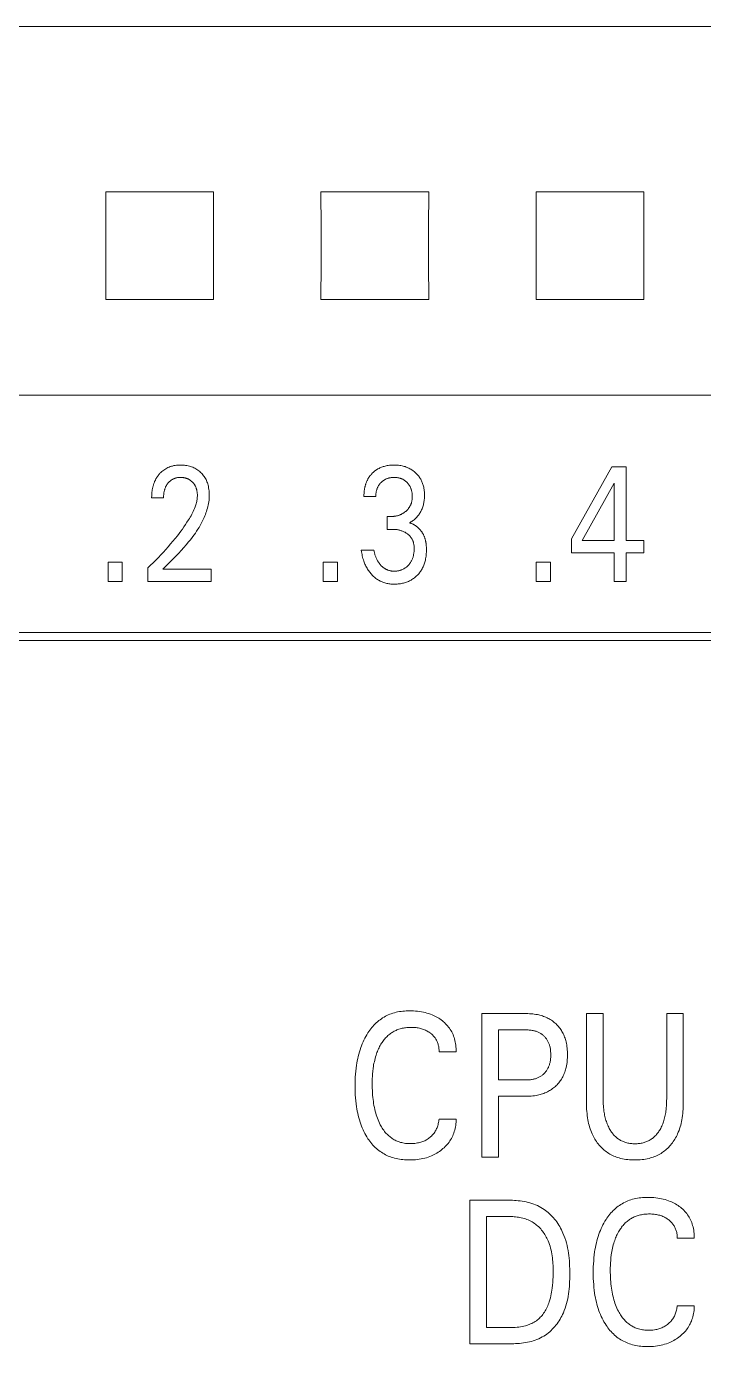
# Model space of a CAD drawing. Header units: millimetres. Extents: x 0 to 420, y 0 to 297.
# Drawn here: x 152.07 to 161.51, y 168.38 to 186.77 of the extents above; entities that cross this region are included whole.
import ezdxf

# ---------------------------------------------------------------- set-up
doc = ezdxf.new("R2010")
doc.units = ezdxf.units.MM
doc.layers.add('eProC - L2', color=41, linetype='Continuous', lineweight=20)

msp = doc.modelspace()

# ---------------------------------------------------------------- linework, layer by layer
at = {"layer": 'eProC - L2', "linetype": 'Continuous'}
for p, q in [((173.537, 186.772), (141.024, 186.771)), ((154.676, 184.467), (153.172, 184.467)), ((157.676, 184.467), (156.172, 184.467)), ((160.676, 184.467), (159.172, 184.467)), ((154.676, 182.964), (153.172, 182.964)), ((157.676, 182.964), (156.172, 182.964)), ((160.676, 182.964), (159.172, 182.964)), ((173.524, 181.632), (141.024, 181.632)), ((159.664, 179.629), (160.228, 180.635)), ((160.228, 180.635), (160.43, 180.635)), ((160.43, 180.635), (160.43, 179.61)), ((160.259, 180.408), (159.813, 179.61)), ((160.259, 179.61), (160.259, 180.408)), ((153.978, 180.203), (153.812, 180.203)), ((156.937, 180.219), (156.771, 180.219)), ((157.098, 179.763), (157.098, 179.943)), ((157.098, 179.943), (157.155, 179.943)), ((157.168, 179.763), (157.098, 179.763)), ((159.664, 179.436), (159.664, 179.629)), ((159.813, 179.61), (160.259, 179.61)), ((160.43, 179.61), (160.672, 179.61)), ((160.672, 179.61), (160.672, 179.436)), ((156.735, 179.472), (156.91, 179.472)), ((160.259, 179.436), (159.664, 179.436)), ((160.259, 179.035), (160.259, 179.436)), ((160.43, 179.436), (160.43, 179.035)), ((160.672, 179.436), (160.43, 179.436)), ((153.205, 179.035), (153.205, 179.305)), ((153.205, 179.305), (153.403, 179.305)), ((153.403, 179.305), (153.403, 179.035)), ((153.76, 179.035), (153.76, 179.227)), ((153.968, 179.21), (154.642, 179.21)), ((154.642, 179.21), (154.642, 179.035)), ((156.205, 179.035), (156.205, 179.305)), ((156.205, 179.305), (156.402, 179.305)), ((156.402, 179.305), (156.402, 179.035)), ((159.175, 179.035), (159.175, 179.305)), ((159.175, 179.305), (159.373, 179.305)), ((159.373, 179.305), (159.373, 179.035)), ((153.403, 179.035), (153.205, 179.035)), ((154.642, 179.035), (153.76, 179.035)), ((156.402, 179.035), (156.205, 179.035)), ((159.373, 179.035), (159.175, 179.035)), ((160.43, 179.035), (160.259, 179.035)), ((170.314, 178.325), (146.584, 178.325)), ((146.474, 178.215), (170.424, 178.215)), ((158.417, 171.015), (158.417, 173.015)), ((158.417, 173.015), (159.035, 173.015)), ((159.874, 171.77), (159.874, 173.015)), ((159.874, 173.015), (160.107, 173.015)), ((160.107, 173.015), (160.107, 171.829)), ((160.993, 171.829), (160.993, 173.015)), ((160.993, 173.015), (161.224, 173.015)), ((161.224, 173.015), (161.224, 171.77)), ((158.649, 172.789), (158.649, 172.091)), ((159.035, 172.789), (158.649, 172.789)), ((158.058, 172.485), (157.819, 172.485)), ((158.649, 172.091), (159.035, 172.091)), ((158.649, 171.865), (158.649, 171.015)), ((159.035, 171.865), (158.649, 171.865)), ((157.819, 171.546), (158.058, 171.546)), ((158.649, 171.015), (158.417, 171.015)), ((158.248, 168.415), (158.248, 170.415)), ((158.248, 170.415), (158.787, 170.415)), ((158.481, 170.189), (158.481, 168.642)), ((158.787, 170.189), (158.481, 170.189)), ((161.378, 169.885), (161.14, 169.885)), ((161.14, 168.946), (161.378, 168.946)), ((158.481, 168.642), (158.834, 168.642)), ((158.832, 168.415), (158.248, 168.415))]:
    msp.add_line(p, q, dxfattribs=at)
for points in [[(153.172, 182.964), (153.174, 183.463), (153.174, 183.969), (153.172, 184.467)], [(154.676, 182.964), (154.674, 183.463), (154.674, 183.969), (154.676, 184.467)], [(156.172, 182.964), (156.174, 183.463), (156.174, 183.969), (156.172, 184.467)], [(157.676, 182.964), (157.674, 183.463), (157.674, 183.969), (157.676, 184.467)], [(159.172, 182.964), (159.174, 183.463), (159.174, 183.969), (159.172, 184.467)], [(160.676, 182.964), (160.674, 183.463), (160.674, 183.969), (160.676, 184.467)], [(153.968, 179.21), (154.005, 179.247), (154.042, 179.284), (154.08, 179.32), (154.116, 179.357), (154.153, 179.395), (154.189, 179.432), (154.225, 179.47), (154.26, 179.509), (154.295, 179.548), (154.328, 179.588), (154.348, 179.612), (154.367, 179.637), (154.386, 179.662), (154.404, 179.687), (154.422, 179.712), (154.439, 179.738), (154.456, 179.764), (154.473, 179.791), (154.488, 179.818), (154.503, 179.845), (154.518, 179.873), (154.531, 179.901), (154.544, 179.93), (154.553, 179.951), (154.561, 179.972), (154.569, 179.993), (154.577, 180.014), (154.583, 180.036), (154.59, 180.058), (154.595, 180.08), (154.6, 180.102), (154.605, 180.124), (154.609, 180.146), (154.612, 180.168), (154.614, 180.19), (154.615, 180.213), (154.616, 180.235), (154.616, 180.257), (154.615, 180.278), (154.613, 180.3), (154.611, 180.321), (154.607, 180.343), (154.603, 180.364), (154.599, 180.38), (154.594, 180.396), (154.589, 180.411), (154.583, 180.427), (154.577, 180.442), (154.57, 180.457), (154.562, 180.471), (154.554, 180.485), (154.545, 180.498), (154.536, 180.51), (154.527, 180.523), (154.516, 180.535), (154.506, 180.546), (154.494, 180.557), (154.482, 180.568), (154.47, 180.579), (154.457, 180.588), (154.443, 180.597), (154.43, 180.606), (154.415, 180.614), (154.4, 180.621), (154.385, 180.628), (154.37, 180.634), (154.354, 180.639), (154.338, 180.644), (154.322, 180.648), (154.304, 180.652), (154.286, 180.654), (154.268, 180.657), (154.25, 180.658), (154.232, 180.659), (154.214, 180.659), (154.196, 180.659), (154.177, 180.658), (154.159, 180.656), (154.14, 180.654), (154.122, 180.651), (154.104, 180.646), (154.087, 180.642), (154.071, 180.637), (154.055, 180.631), (154.039, 180.624), (154.024, 180.616), (154.009, 180.608), (153.995, 180.599), (153.981, 180.59), (153.968, 180.58), (153.955, 180.569), (153.943, 180.558)], [(157.406, 179.854), (157.417, 179.86), (157.428, 179.867), (157.439, 179.874), (157.449, 179.882), (157.46, 179.889), (157.47, 179.898), (157.48, 179.906), (157.49, 179.915), (157.499, 179.925), (157.508, 179.934), (157.518, 179.945), (157.526, 179.955), (157.535, 179.966), (157.543, 179.977), (157.55, 179.989), (157.557, 180), (157.564, 180.012), (157.57, 180.025), (157.576, 180.037), (157.582, 180.05), (157.587, 180.063), (157.592, 180.076), (157.596, 180.09), (157.6, 180.103), (157.603, 180.117), (157.606, 180.131), (157.609, 180.146), (157.611, 180.161), (157.613, 180.177), (157.614, 180.192), (157.615, 180.207), (157.616, 180.222), (157.616, 180.237), (157.616, 180.254), (157.615, 180.27), (157.614, 180.286), (157.613, 180.302), (157.611, 180.318), (157.608, 180.334), (157.605, 180.349), (157.601, 180.365), (157.598, 180.377), (157.594, 180.39), (157.59, 180.402), (157.585, 180.414), (157.58, 180.426), (157.575, 180.438), (157.569, 180.45), (157.563, 180.461), (157.557, 180.472), (157.55, 180.483), (157.543, 180.494), (157.535, 180.504), (157.527, 180.514), (157.519, 180.524), (157.51, 180.533), (157.501, 180.542), (157.492, 180.551), (157.483, 180.56), (157.472, 180.569), (157.46, 180.578), (157.449, 180.586), (157.437, 180.594), (157.425, 180.601), (157.412, 180.608), (157.399, 180.615), (157.386, 180.621), (157.373, 180.627), (157.359, 180.632), (157.345, 180.637), (157.331, 180.641), (157.317, 180.645), (157.303, 180.648), (157.287, 180.651), (157.272, 180.654), (157.256, 180.656), (157.241, 180.657), (157.225, 180.658), (157.209, 180.659), (157.193, 180.659), (157.177, 180.659), (157.161, 180.658), (157.144, 180.657), (157.128, 180.656), (157.112, 180.654), (157.096, 180.651), (157.08, 180.648), (157.067, 180.645), (157.055, 180.641), (157.042, 180.638), (157.03, 180.633), (157.018, 180.629), (157.006, 180.624), (156.994, 180.619), (156.982, 180.613), (156.967, 180.605)], [(153.943, 180.558), (153.936, 180.551), (153.928, 180.544), (153.923, 180.538), (153.918, 180.532), (153.912, 180.526), (153.907, 180.519), (153.902, 180.513), (153.898, 180.506), (153.893, 180.5), (153.888, 180.493), (153.884, 180.486), (153.88, 180.48), (153.875, 180.473), (153.871, 180.466), (153.868, 180.459), (153.864, 180.451), (153.86, 180.444), (153.857, 180.436), (153.853, 180.428), (153.85, 180.42), (153.847, 180.412), (153.844, 180.404), (153.841, 180.396), (153.838, 180.388), (153.836, 180.38), (153.833, 180.371), (153.831, 180.363), (153.829, 180.355), (153.827, 180.346), (153.825, 180.338), (153.823, 180.328), (153.821, 180.318), (153.82, 180.307), (153.818, 180.297), (153.817, 180.287), (153.816, 180.276), (153.815, 180.266), (153.814, 180.255), (153.813, 180.245), (153.813, 180.235), (153.813, 180.224), (153.812, 180.214), (153.812, 180.203)], [(153.978, 180.203), (153.978, 180.214), (153.979, 180.224), (153.979, 180.234), (153.98, 180.244), (153.981, 180.255), (153.982, 180.265), (153.984, 180.275), (153.986, 180.285), (153.987, 180.294), (153.989, 180.303), (153.992, 180.312), (153.994, 180.32), (153.997, 180.329), (154, 180.337), (154.003, 180.346), (154.007, 180.354), (154.01, 180.361), (154.014, 180.368), (154.017, 180.374), (154.021, 180.381), (154.025, 180.387), (154.029, 180.393), (154.034, 180.399), (154.038, 180.405), (154.043, 180.411), (154.048, 180.416), (154.053, 180.422), (154.058, 180.427), (154.063, 180.431), (154.068, 180.436), (154.074, 180.441), (154.079, 180.445), (154.085, 180.449), (154.091, 180.453), (154.097, 180.457), (154.103, 180.46), (154.109, 180.464), (154.115, 180.467), (154.122, 180.469), (154.128, 180.472), (154.135, 180.474), (154.141, 180.477), (154.148, 180.479), (154.156, 180.481), (154.164, 180.482), (154.173, 180.484), (154.181, 180.485), (154.189, 180.486), (154.197, 180.486), (154.206, 180.487), (154.214, 180.487), (154.222, 180.487), (154.23, 180.487), (154.239, 180.486), (154.247, 180.485), (154.255, 180.484), (154.263, 180.483), (154.271, 180.482), (154.279, 180.48), (154.286, 180.478), (154.293, 180.476), (154.3, 180.473), (154.307, 180.471), (154.314, 180.468), (154.321, 180.465), (154.328, 180.462), (154.334, 180.458), (154.341, 180.454), (154.347, 180.451), (154.353, 180.446), (154.359, 180.442), (154.365, 180.437), (154.37, 180.432), (154.376, 180.427), (154.381, 180.422), (154.386, 180.417), (154.391, 180.412), (154.396, 180.406), (154.4, 180.4), (154.404, 180.394), (154.408, 180.388), (154.412, 180.382), (154.416, 180.376), (154.419, 180.37), (154.423, 180.363), (154.426, 180.356), (154.429, 180.349), (154.432, 180.342), (154.434, 180.334), (154.437, 180.327), (154.439, 180.319), (154.441, 180.312), (154.442, 180.304), (154.444, 180.296), (154.446, 180.287), (154.447, 180.278), (154.448, 180.27), (154.449, 180.261), (154.45, 180.252), (154.45, 180.244), (154.45, 180.235), (154.45, 180.226)], [(156.967, 180.605), (156.96, 180.601), (156.953, 180.596), (156.946, 180.592), (156.939, 180.587), (156.932, 180.582), (156.925, 180.577), (156.919, 180.572), (156.912, 180.566), (156.906, 180.561), (156.899, 180.555), (156.893, 180.549), (156.888, 180.544), (156.882, 180.538), (156.876, 180.532), (156.871, 180.526), (156.866, 180.519), (156.86, 180.513), (156.855, 180.507), (156.85, 180.5), (156.846, 180.493), (156.841, 180.487), (156.837, 180.48), (156.832, 180.473), (156.828, 180.466), (156.824, 180.458), (156.82, 180.451), (156.816, 180.443), (156.813, 180.435), (156.809, 180.427), (156.806, 180.419), (156.803, 180.411), (156.8, 180.403), (156.797, 180.395), (156.795, 180.387), (156.792, 180.379), (156.79, 180.371), (156.788, 180.362), (156.786, 180.354), (156.783, 180.344), (156.781, 180.333), (156.78, 180.323), (156.778, 180.313), (156.776, 180.303), (156.775, 180.292), (156.774, 180.282), (156.773, 180.271), (156.773, 180.261), (156.772, 180.251), (156.772, 180.24), (156.772, 180.23), (156.771, 180.219)], [(156.937, 180.219), (156.938, 180.228), (156.938, 180.237), (156.938, 180.246), (156.939, 180.255), (156.94, 180.264), (156.941, 180.273), (156.943, 180.282), (156.944, 180.29), (156.946, 180.299), (156.948, 180.307), (156.95, 180.315), (156.953, 180.322), (156.955, 180.33), (156.958, 180.338), (156.961, 180.345), (156.965, 180.352), (156.968, 180.359), (156.972, 180.366), (156.976, 180.373), (156.98, 180.38), (156.985, 180.386), (156.989, 180.392), (156.994, 180.398), (156.999, 180.404), (157.005, 180.41), (157.01, 180.416), (157.016, 180.421), (157.021, 180.426), (157.027, 180.432), (157.033, 180.436), (157.04, 180.441), (157.046, 180.446), (157.053, 180.45), (157.059, 180.454), (157.066, 180.458), (157.073, 180.461), (157.08, 180.465), (157.087, 180.468), (157.095, 180.471), (157.102, 180.473), (157.11, 180.476), (157.117, 180.478), (157.125, 180.48), (157.133, 180.481), (157.141, 180.483), (157.15, 180.484), (157.158, 180.485), (157.166, 180.486), (157.175, 180.487), (157.183, 180.487), (157.191, 180.487), (157.2, 180.487), (157.209, 180.487), (157.217, 180.486), (157.226, 180.485), (157.234, 180.484), (157.243, 180.483), (157.251, 180.481), (157.26, 180.48), (157.267, 180.478), (157.275, 180.476), (157.283, 180.473), (157.29, 180.471), (157.297, 180.468), (157.305, 180.465), (157.312, 180.461), (157.319, 180.458), (157.326, 180.454), (157.332, 180.45), (157.339, 180.446), (157.345, 180.441), (157.352, 180.436), (157.358, 180.432), (157.364, 180.426), (157.369, 180.421), (157.375, 180.416), (157.38, 180.41), (157.385, 180.404), (157.39, 180.399), (157.395, 180.392), (157.399, 180.386), (157.404, 180.38), (157.408, 180.373), (157.412, 180.367), (157.415, 180.36), (157.419, 180.352), (157.422, 180.345), (157.425, 180.337), (157.428, 180.33), (157.431, 180.322), (157.433, 180.314), (157.435, 180.307), (157.437, 180.299), (157.439, 180.29), (157.441, 180.281), (157.442, 180.272), (157.443, 180.263), (157.444, 180.254), (157.445, 180.244), (157.445, 180.235), (157.445, 180.226), (157.446, 180.217)], [(154.45, 180.226), (154.449, 180.211), (154.448, 180.196), (154.446, 180.181), (154.444, 180.166), (154.441, 180.151), (154.437, 180.136), (154.433, 180.121), (154.429, 180.107), (154.424, 180.092), (154.419, 180.078), (154.411, 180.056), (154.402, 180.035), (154.392, 180.014), (154.382, 179.994), (154.372, 179.973), (154.361, 179.953), (154.349, 179.933), (154.338, 179.914), (154.326, 179.894), (154.305, 179.862), (154.284, 179.83), (154.262, 179.798), (154.24, 179.767), (154.217, 179.736), (154.194, 179.705), (154.171, 179.675), (154.14, 179.636), (154.108, 179.598), (154.076, 179.56), (154.044, 179.522), (154.01, 179.484), (153.976, 179.446), (153.941, 179.409), (153.907, 179.373), (153.87, 179.336), (153.834, 179.299), (153.797, 179.263), (153.76, 179.227)], [(157.446, 180.217), (157.445, 180.21), (157.445, 180.202), (157.445, 180.195), (157.444, 180.188), (157.443, 180.18), (157.442, 180.173), (157.441, 180.165), (157.44, 180.158), (157.438, 180.151), (157.437, 180.144), (157.435, 180.137), (157.433, 180.13), (157.431, 180.124), (157.429, 180.118), (157.426, 180.112), (157.424, 180.107), (157.421, 180.101), (157.418, 180.095), (157.416, 180.089), (157.412, 180.084), (157.409, 180.078), (157.406, 180.073), (157.402, 180.067), (157.399, 180.062), (157.395, 180.057), (157.391, 180.051), (157.386, 180.046), (157.382, 180.041), (157.378, 180.037), (157.373, 180.032), (157.368, 180.027), (157.363, 180.023), (157.359, 180.018), (157.354, 180.014), (157.348, 180.01), (157.343, 180.005), (157.337, 180.001), (157.332, 179.997), (157.326, 179.993), (157.32, 179.989), (157.314, 179.986), (157.308, 179.982), (157.302, 179.979), (157.296, 179.975), (157.29, 179.972), (157.283, 179.969), (157.276, 179.966), (157.269, 179.963), (157.262, 179.961), (157.255, 179.958), (157.247, 179.956), (157.24, 179.954), (157.233, 179.952), (157.225, 179.95), (157.218, 179.948), (157.21, 179.947), (157.202, 179.946), (157.194, 179.945), (157.187, 179.944), (157.179, 179.943), (157.171, 179.943), (157.163, 179.943), (157.155, 179.943)], [(157.168, 179.763), (157.179, 179.763), (157.19, 179.763), (157.2, 179.762), (157.211, 179.762), (157.222, 179.76), (157.233, 179.759), (157.244, 179.757), (157.253, 179.755), (157.263, 179.753), (157.273, 179.751), (157.283, 179.748), (157.292, 179.745), (157.302, 179.742), (157.311, 179.738), (157.32, 179.735), (157.329, 179.731), (157.337, 179.726), (157.346, 179.722), (157.354, 179.717), (157.362, 179.712), (157.37, 179.707), (157.377, 179.702), (157.383, 179.697), (157.389, 179.692), (157.395, 179.687), (157.401, 179.682), (157.406, 179.676), (157.412, 179.671), (157.417, 179.665), (157.422, 179.659), (157.427, 179.652), (157.431, 179.646), (157.435, 179.639), (157.439, 179.633), (157.443, 179.626), (157.447, 179.619), (157.45, 179.612), (157.453, 179.605), (157.456, 179.598), (157.458, 179.59), (157.461, 179.583), (157.463, 179.574), (157.465, 179.564), (157.467, 179.555), (157.468, 179.546), (157.47, 179.536), (157.471, 179.527), (157.471, 179.517), (157.472, 179.508), (157.472, 179.498), (157.472, 179.486), (157.471, 179.474), (157.471, 179.463), (157.47, 179.451), (157.469, 179.439), (157.467, 179.428), (157.465, 179.416), (157.463, 179.404), (157.461, 179.395), (157.458, 179.386), (157.456, 179.377), (157.453, 179.368), (157.45, 179.359), (157.447, 179.351), (157.443, 179.342), (157.44, 179.334), (157.436, 179.325), (157.431, 179.318), (157.427, 179.31), (157.423, 179.302), (157.418, 179.295), (157.413, 179.288), (157.407, 179.281), (157.402, 179.274), (157.396, 179.268), (157.39, 179.261), (157.384, 179.255), (157.377, 179.249), (157.371, 179.243), (157.364, 179.237), (157.357, 179.231), (157.349, 179.226), (157.342, 179.221), (157.334, 179.216), (157.326, 179.212), (157.318, 179.208), (157.31, 179.204), (157.302, 179.201), (157.293, 179.197), (157.285, 179.195), (157.276, 179.192), (157.268, 179.19), (157.258, 179.187), (157.249, 179.185), (157.239, 179.184), (157.229, 179.183), (157.22, 179.182), (157.21, 179.181), (157.2, 179.181), (157.191, 179.181)], [(157.638, 179.569), (157.636, 179.577), (157.635, 179.584), (157.634, 179.592), (157.632, 179.6), (157.63, 179.607), (157.628, 179.615), (157.626, 179.623), (157.624, 179.63), (157.622, 179.638), (157.619, 179.645), (157.617, 179.653), (157.614, 179.659), (157.612, 179.666), (157.609, 179.672), (157.606, 179.679), (157.603, 179.685), (157.6, 179.691), (157.597, 179.697), (157.593, 179.704), (157.59, 179.71), (157.586, 179.716), (157.582, 179.722), (157.578, 179.728), (157.574, 179.733), (157.57, 179.739), (157.566, 179.745), (157.561, 179.75), (157.557, 179.756), (157.552, 179.761), (157.547, 179.766), (157.543, 179.772), (157.538, 179.777), (157.533, 179.781), (157.528, 179.786), (157.523, 179.79), (157.518, 179.795), (157.512, 179.799), (157.507, 179.803), (157.502, 179.807), (157.496, 179.811), (157.491, 179.815), (157.485, 179.819), (157.479, 179.822), (157.473, 179.826), (157.468, 179.829), (157.462, 179.832), (157.456, 179.835), (157.45, 179.838), (157.443, 179.841), (157.437, 179.844), (157.431, 179.846), (157.425, 179.848), (157.418, 179.85), (157.412, 179.852), (157.406, 179.854)], [(156.735, 179.472), (156.738, 179.452), (156.741, 179.433), (156.745, 179.414), (156.749, 179.394), (156.753, 179.375), (156.758, 179.356), (156.764, 179.337), (156.769, 179.322), (156.774, 179.307), (156.78, 179.292), (156.786, 179.278), (156.793, 179.264), (156.8, 179.249), (156.807, 179.236), (156.815, 179.222), (156.822, 179.209), (156.83, 179.196), (156.839, 179.184), (156.848, 179.172), (156.857, 179.16), (156.867, 179.149), (156.876, 179.138), (156.887, 179.127), (156.897, 179.117), (156.907, 179.107), (156.918, 179.098), (156.929, 179.088), (156.94, 179.08), (156.952, 179.071), (156.963, 179.063), (156.975, 179.056), (156.987, 179.049), (156.999, 179.043), (157.012, 179.037), (157.024, 179.031), (157.037, 179.026), (157.05, 179.021), (157.063, 179.017), (157.076, 179.013), (157.09, 179.01), (157.104, 179.007), (157.118, 179.005), (157.132, 179.003), (157.146, 179.001), (157.16, 179), (157.175, 179), (157.189, 178.999), (157.204, 178.999), (157.22, 179), (157.235, 179.001), (157.25, 179.002), (157.266, 179.004), (157.281, 179.006), (157.296, 179.009), (157.311, 179.012), (157.325, 179.015), (157.339, 179.019), (157.352, 179.023), (157.366, 179.028), (157.379, 179.033), (157.392, 179.038), (157.405, 179.044), (157.417, 179.051), (157.43, 179.057), (157.441, 179.064), (157.453, 179.072), (157.465, 179.08), (157.476, 179.088), (157.486, 179.096), (157.497, 179.105), (157.507, 179.115), (157.517, 179.125), (157.527, 179.135), (157.536, 179.145), (157.545, 179.156), (157.553, 179.167), (157.561, 179.178), (157.569, 179.189), (157.576, 179.201), (157.583, 179.213), (157.59, 179.226), (157.596, 179.239), (157.602, 179.252), (157.607, 179.266), (157.612, 179.28), (157.617, 179.293), (157.621, 179.307), (157.625, 179.321), (157.628, 179.336), (157.632, 179.354), (157.635, 179.372), (157.638, 179.39), (157.64, 179.408), (157.641, 179.427), (157.642, 179.445), (157.643, 179.464), (157.643, 179.482), (157.643, 179.5), (157.642, 179.517), (157.641, 179.534), (157.64, 179.552), (157.638, 179.569)], [(157.191, 179.181), (157.184, 179.181), (157.177, 179.181), (157.17, 179.182), (157.163, 179.182), (157.157, 179.183), (157.15, 179.184), (157.143, 179.185), (157.136, 179.186), (157.13, 179.188), (157.123, 179.19), (157.117, 179.191), (157.112, 179.193), (157.106, 179.195), (157.1, 179.198), (157.095, 179.2), (157.089, 179.202), (157.084, 179.205), (157.078, 179.208), (157.073, 179.211), (157.068, 179.214), (157.063, 179.217), (157.057, 179.221), (157.051, 179.225), (157.045, 179.229), (157.04, 179.233), (157.035, 179.238), (157.029, 179.243), (157.024, 179.247), (157.019, 179.252), (157.014, 179.257), (157.009, 179.262), (157.004, 179.268), (156.999, 179.274), (156.994, 179.28), (156.989, 179.287), (156.984, 179.293), (156.979, 179.3), (156.975, 179.306), (156.97, 179.313), (156.966, 179.32), (156.962, 179.327), (156.958, 179.335), (156.954, 179.342), (156.95, 179.35), (156.946, 179.358), (156.943, 179.366), (156.94, 179.374), (156.936, 179.382), (156.933, 179.39), (156.93, 179.4), (156.926, 179.41), (156.923, 179.42), (156.92, 179.431), (156.918, 179.441), (156.915, 179.451), (156.913, 179.462), (156.91, 179.472)], [(158.058, 172.485), (158.058, 172.508), (158.057, 172.531), (158.055, 172.553), (158.053, 172.576), (158.049, 172.598), (158.045, 172.62), (158.04, 172.643), (158.034, 172.664), (158.028, 172.684), (158.021, 172.703), (158.014, 172.723), (158.005, 172.741), (157.996, 172.76), (157.986, 172.778), (157.976, 172.795), (157.964, 172.812), (157.952, 172.829), (157.939, 172.845), (157.925, 172.86), (157.911, 172.875), (157.896, 172.89), (157.881, 172.903), (157.865, 172.917), (157.848, 172.929), (157.831, 172.941), (157.814, 172.952), (157.796, 172.963), (157.778, 172.973), (157.759, 172.982), (157.74, 172.991), (157.721, 172.999), (157.698, 173.008), (157.674, 173.017), (157.649, 173.024), (157.625, 173.031), (157.6, 173.036), (157.575, 173.041), (157.547, 173.046), (157.52, 173.049), (157.492, 173.052), (157.464, 173.054), (157.436, 173.055), (157.408, 173.055), (157.384, 173.055), (157.361, 173.054), (157.337, 173.052), (157.313, 173.05), (157.289, 173.047), (157.266, 173.043), (157.242, 173.039), (157.219, 173.034), (157.196, 173.028), (157.173, 173.021), (157.152, 173.014), (157.132, 173.006), (157.111, 172.997), (157.091, 172.988), (157.072, 172.978), (157.052, 172.967), (157.033, 172.956), (157.015, 172.944), (156.997, 172.931), (156.979, 172.918), (156.961, 172.903), (156.944, 172.888), (156.928, 172.872), (156.911, 172.855), (156.896, 172.838), (156.881, 172.821), (156.866, 172.803), (156.852, 172.784), (156.839, 172.765), (156.826, 172.746), (156.811, 172.722), (156.797, 172.697), (156.783, 172.672), (156.771, 172.647), (156.759, 172.621), (156.748, 172.595), (156.737, 172.568), (156.727, 172.542), (156.717, 172.512), (156.708, 172.481), (156.699, 172.451), (156.692, 172.42), (156.685, 172.389), (156.678, 172.358), (156.673, 172.326), (156.668, 172.295), (156.662, 172.254), (156.658, 172.213), (156.654, 172.172), (156.651, 172.13), (156.649, 172.089), (156.648, 172.048), (156.648, 172.006)], [(159.035, 171.865), (159.058, 171.865), (159.08, 171.866), (159.103, 171.867), (159.126, 171.869), (159.148, 171.872), (159.171, 171.876), (159.193, 171.88), (159.211, 171.884), (159.228, 171.888), (159.245, 171.893), (159.263, 171.898), (159.279, 171.904), (159.296, 171.911), (159.313, 171.918), (159.329, 171.926), (159.344, 171.933), (159.359, 171.942), (159.373, 171.951), (159.387, 171.96), (159.401, 171.97), (159.415, 171.98), (159.428, 171.991), (159.441, 172.002), (159.453, 172.013), (159.465, 172.025), (159.476, 172.038), (159.487, 172.05), (159.497, 172.063), (159.507, 172.077), (159.517, 172.09), (159.526, 172.104), (159.534, 172.119), (159.543, 172.134), (159.551, 172.15), (159.558, 172.166), (159.565, 172.182), (159.571, 172.199), (159.577, 172.216), (159.582, 172.232), (159.586, 172.249), (159.591, 172.267), (159.595, 172.289), (159.599, 172.311), (159.603, 172.333), (159.605, 172.356), (159.607, 172.378), (159.608, 172.401), (159.609, 172.423), (159.609, 172.446), (159.609, 172.468), (159.608, 172.49), (159.607, 172.512), (159.605, 172.534), (159.602, 172.557), (159.599, 172.579), (159.595, 172.6), (159.59, 172.622), (159.586, 172.639), (159.581, 172.656), (159.576, 172.672), (159.57, 172.689), (159.564, 172.705), (159.557, 172.721), (159.55, 172.737), (159.542, 172.752), (159.533, 172.768), (159.525, 172.782), (159.516, 172.796), (159.506, 172.809), (159.496, 172.822), (159.485, 172.835), (159.474, 172.847), (159.463, 172.859), (159.451, 172.871), (159.438, 172.882), (159.425, 172.893), (159.412, 172.904), (159.399, 172.914), (159.385, 172.923), (159.37, 172.932), (159.356, 172.941), (159.341, 172.949), (159.326, 172.956), (159.31, 172.964), (159.294, 172.971), (159.277, 172.977), (159.26, 172.983), (159.243, 172.988), (159.226, 172.993), (159.209, 172.997), (159.191, 173.001), (159.169, 173.005), (159.147, 173.008), (159.125, 173.011), (159.102, 173.013), (159.08, 173.014), (159.057, 173.015), (159.035, 173.015)], [(156.895, 172.211), (156.9, 172.254), (156.904, 172.277), (156.907, 172.3), (156.912, 172.323), (156.917, 172.346), (156.922, 172.369), (156.928, 172.392), (156.934, 172.415), (156.941, 172.437), (156.947, 172.455), (156.953, 172.472), (156.96, 172.489), (156.967, 172.506), (156.975, 172.523), (156.983, 172.54), (156.991, 172.557), (157, 172.573), (157.009, 172.589), (157.018, 172.602), (157.026, 172.615), (157.035, 172.628), (157.044, 172.641), (157.054, 172.653), (157.064, 172.665), (157.074, 172.677), (157.085, 172.688), (157.096, 172.699), (157.107, 172.709), (157.119, 172.72), (157.131, 172.729), (157.142, 172.738), (157.154, 172.746), (157.167, 172.754), (157.179, 172.762), (157.192, 172.769), (157.206, 172.776), (157.219, 172.782), (157.232, 172.788), (157.246, 172.793), (157.26, 172.798), (157.275, 172.803), (157.291, 172.807), (157.306, 172.811), (157.322, 172.814), (157.337, 172.817), (157.353, 172.819), (157.369, 172.821), (157.385, 172.822), (157.4, 172.823), (157.416, 172.824), (157.432, 172.824), (157.449, 172.824), (157.465, 172.823), (157.482, 172.822), (157.498, 172.82), (157.514, 172.818), (157.53, 172.816), (157.545, 172.813), (157.56, 172.809), (157.574, 172.805), (157.589, 172.801), (157.603, 172.796), (157.617, 172.79), (157.63, 172.784), (157.643, 172.778), (157.656, 172.771), (157.668, 172.764), (157.681, 172.756), (157.693, 172.748), (157.702, 172.74), (157.712, 172.732), (157.721, 172.724), (157.731, 172.716), (157.739, 172.707), (157.748, 172.698), (157.755, 172.688), (157.763, 172.678), (157.77, 172.668), (157.776, 172.658), (157.782, 172.647), (157.788, 172.636), (157.793, 172.625), (157.797, 172.614), (157.801, 172.602), (157.805, 172.591), (157.809, 172.578), (157.812, 172.565), (157.814, 172.552), (157.816, 172.539), (157.818, 172.525), (157.819, 172.512), (157.819, 172.499), (157.819, 172.485)], [(159.035, 172.789), (159.048, 172.789), (159.062, 172.788), (159.076, 172.787), (159.089, 172.786), (159.103, 172.784), (159.116, 172.782), (159.13, 172.78), (159.14, 172.777), (159.15, 172.775), (159.161, 172.772), (159.171, 172.769), (159.181, 172.765), (159.191, 172.761), (159.201, 172.757), (159.21, 172.753), (159.219, 172.748), (159.228, 172.743), (159.237, 172.738), (159.245, 172.733), (159.253, 172.727), (159.262, 172.721), (159.269, 172.715), (159.277, 172.708), (159.284, 172.701), (159.291, 172.694), (159.298, 172.687), (159.304, 172.679), (159.311, 172.671), (159.316, 172.663), (159.322, 172.655), (159.327, 172.647), (159.332, 172.638), (159.337, 172.629), (159.342, 172.619), (159.346, 172.61), (159.35, 172.6), (159.354, 172.59), (159.357, 172.58), (159.361, 172.57), (159.363, 172.56), (159.366, 172.55), (159.369, 172.537), (159.371, 172.523), (159.373, 172.51), (159.374, 172.497), (159.375, 172.483), (159.376, 172.47), (159.377, 172.456), (159.377, 172.443), (159.377, 172.429), (159.376, 172.416), (159.376, 172.402), (159.374, 172.389), (159.373, 172.375), (159.371, 172.362), (159.369, 172.348), (159.366, 172.335), (159.363, 172.325), (159.361, 172.314), (159.358, 172.304), (159.354, 172.294), (159.351, 172.284), (159.347, 172.274), (159.343, 172.265), (159.338, 172.255), (159.333, 172.246), (159.328, 172.237), (159.323, 172.229), (159.317, 172.22), (159.311, 172.212), (159.305, 172.204), (159.299, 172.197), (159.292, 172.189), (159.285, 172.182), (159.278, 172.175), (159.271, 172.168), (159.263, 172.162), (159.255, 172.155), (159.246, 172.149), (159.238, 172.144), (159.229, 172.138), (159.22, 172.133), (159.211, 172.128), (159.202, 172.124), (159.192, 172.12), (159.182, 172.116), (159.172, 172.112), (159.162, 172.109), (159.151, 172.106), (159.141, 172.103), (159.13, 172.101), (159.118, 172.098), (159.107, 172.096), (159.095, 172.095), (159.083, 172.093), (159.071, 172.093), (159.059, 172.092), (159.047, 172.091), (159.035, 172.091)], [(157.819, 171.546), (157.817, 171.53), (157.815, 171.515), (157.812, 171.5), (157.809, 171.484), (157.805, 171.469), (157.801, 171.454), (157.796, 171.44), (157.791, 171.426), (157.785, 171.413), (157.779, 171.401), (157.773, 171.388), (157.766, 171.376), (157.758, 171.364), (157.75, 171.352), (157.742, 171.341), (157.733, 171.331), (157.723, 171.32), (157.713, 171.31), (157.703, 171.301), (157.693, 171.292), (157.682, 171.283), (157.67, 171.275), (157.658, 171.267), (157.645, 171.259), (157.633, 171.252), (157.619, 171.245), (157.606, 171.239), (157.592, 171.234), (157.578, 171.228), (157.564, 171.224), (157.549, 171.22), (157.534, 171.216), (157.519, 171.213), (157.5, 171.21), (157.481, 171.207), (157.461, 171.205), (157.441, 171.204), (157.421, 171.204), (157.404, 171.204), (157.386, 171.205), (157.369, 171.206), (157.351, 171.208), (157.333, 171.211), (157.316, 171.214), (157.299, 171.218), (157.282, 171.222), (157.265, 171.227), (157.248, 171.233), (157.234, 171.239), (157.22, 171.245), (157.207, 171.252), (157.193, 171.259), (157.18, 171.266), (157.167, 171.274), (157.155, 171.283), (157.142, 171.292), (157.131, 171.301), (157.119, 171.311), (157.108, 171.321), (157.095, 171.334), (157.082, 171.347), (157.07, 171.361), (157.059, 171.375), (157.048, 171.39), (157.037, 171.405), (157.027, 171.42), (157.018, 171.436), (157.008, 171.452), (157, 171.468), (156.989, 171.49), (156.978, 171.512), (156.969, 171.534), (156.96, 171.557), (156.952, 171.58), (156.944, 171.603), (156.937, 171.627), (156.93, 171.654), (156.923, 171.681), (156.917, 171.708), (156.912, 171.735), (156.907, 171.762), (156.903, 171.79), (156.899, 171.817), (156.896, 171.849), (156.893, 171.88), (156.89, 171.912), (156.889, 171.944), (156.887, 171.975), (156.887, 172.007), (156.887, 172.039), (156.887, 172.073), (156.888, 172.108), (156.89, 172.142), (156.892, 172.177), (156.895, 172.211)], [(156.648, 172.006), (156.648, 171.965), (156.649, 171.924), (156.651, 171.883), (156.654, 171.842), (156.658, 171.801), (156.662, 171.76), (156.668, 171.719), (156.673, 171.688), (156.679, 171.657), (156.685, 171.627), (156.692, 171.596), (156.7, 171.565), (156.708, 171.535), (156.718, 171.505), (156.728, 171.475), (156.738, 171.449), (156.748, 171.423), (156.759, 171.397), (156.771, 171.371), (156.784, 171.346), (156.798, 171.321), (156.812, 171.297), (156.827, 171.273), (156.84, 171.255), (156.854, 171.237), (156.868, 171.219), (156.882, 171.201), (156.897, 171.184), (156.912, 171.168), (156.928, 171.152), (156.945, 171.137), (156.962, 171.122), (156.98, 171.108), (156.997, 171.095), (157.016, 171.083), (157.034, 171.071), (157.053, 171.06), (157.072, 171.05), (157.092, 171.04), (157.112, 171.031), (157.132, 171.023), (157.153, 171.016), (157.173, 171.009), (157.196, 171.002), (157.219, 170.996), (157.243, 170.991), (157.266, 170.987), (157.289, 170.984), (157.313, 170.981), (157.337, 170.979), (157.361, 170.977), (157.384, 170.976), (157.408, 170.976), (157.435, 170.976), (157.463, 170.977), (157.49, 170.979), (157.517, 170.982), (157.544, 170.986), (157.57, 170.99), (157.595, 170.996), (157.62, 171.002), (157.644, 171.008), (157.668, 171.016), (157.692, 171.025), (157.715, 171.034), (157.734, 171.043), (157.753, 171.052), (157.771, 171.062), (157.79, 171.073), (157.807, 171.084), (157.825, 171.095), (157.842, 171.108), (157.858, 171.12), (157.874, 171.134), (157.89, 171.147), (157.905, 171.162), (157.919, 171.177), (157.933, 171.192), (157.946, 171.208), (157.959, 171.225), (157.97, 171.242), (157.981, 171.259), (157.991, 171.277), (158, 171.295), (158.009, 171.314), (158.017, 171.332), (158.024, 171.352), (158.03, 171.371), (158.037, 171.392), (158.042, 171.414), (158.047, 171.436), (158.051, 171.457), (158.054, 171.479), (158.056, 171.501), (158.057, 171.524), (158.058, 171.546)], [(160.993, 171.829), (160.992, 171.804), (160.992, 171.78), (160.991, 171.755), (160.989, 171.73), (160.987, 171.705), (160.985, 171.681), (160.981, 171.656), (160.979, 171.637), (160.976, 171.619), (160.972, 171.6), (160.968, 171.582), (160.964, 171.563), (160.959, 171.545), (160.954, 171.527), (160.948, 171.509), (160.943, 171.493), (160.937, 171.478), (160.931, 171.462), (160.924, 171.447), (160.917, 171.432), (160.909, 171.417), (160.901, 171.403), (160.893, 171.388), (160.885, 171.377), (160.878, 171.365), (160.87, 171.354), (160.861, 171.343), (160.853, 171.333), (160.844, 171.323), (160.834, 171.313), (160.825, 171.303), (160.815, 171.294), (160.804, 171.285), (160.794, 171.277), (160.783, 171.269), (160.773, 171.262), (160.761, 171.255), (160.75, 171.249), (160.738, 171.243), (160.727, 171.237), (160.715, 171.232), (160.702, 171.228), (160.69, 171.223), (160.677, 171.219), (160.663, 171.215), (160.649, 171.212), (160.635, 171.21), (160.621, 171.207), (160.607, 171.206), (160.593, 171.204), (160.579, 171.203), (160.565, 171.203), (160.55, 171.203), (160.536, 171.203), (160.522, 171.203), (160.508, 171.204), (160.494, 171.206), (160.48, 171.207), (160.466, 171.21), (160.452, 171.212), (160.438, 171.215), (160.425, 171.219), (160.411, 171.223), (160.399, 171.228), (160.387, 171.232), (160.375, 171.237), (160.363, 171.243), (160.351, 171.249), (160.34, 171.255), (160.329, 171.262), (160.318, 171.269), (160.307, 171.277), (160.297, 171.285), (160.287, 171.294), (160.277, 171.303), (160.267, 171.313), (160.257, 171.323), (160.248, 171.333), (160.24, 171.343), (160.231, 171.354), (160.223, 171.365), (160.216, 171.377), (160.208, 171.388), (160.2, 171.403), (160.191, 171.417), (160.184, 171.432), (160.177, 171.447), (160.17, 171.463), (160.163, 171.478), (160.158, 171.494), (160.152, 171.51), (160.146, 171.528), (160.141, 171.546), (160.136, 171.564), (160.132, 171.582), (160.128, 171.601), (160.124, 171.619), (160.121, 171.638), (160.118, 171.657), (160.115, 171.681), (160.113, 171.706), (160.11, 171.73), (160.109, 171.755), (160.108, 171.78), (160.107, 171.804), (160.107, 171.829)], [(159.874, 171.77), (159.875, 171.74), (159.876, 171.711), (159.877, 171.682), (159.879, 171.652), (159.882, 171.623), (159.885, 171.594), (159.889, 171.565), (159.894, 171.536), (159.899, 171.511), (159.905, 171.486), (159.911, 171.461), (159.918, 171.437), (159.925, 171.412), (159.934, 171.388), (159.943, 171.364), (159.953, 171.341), (159.962, 171.322), (159.971, 171.304), (159.981, 171.285), (159.991, 171.267), (160.002, 171.25), (160.013, 171.233), (160.025, 171.216), (160.038, 171.199), (160.051, 171.183), (160.064, 171.169), (160.078, 171.154), (160.092, 171.14), (160.106, 171.127), (160.121, 171.114), (160.136, 171.102), (160.152, 171.09), (160.168, 171.079), (160.185, 171.068), (160.202, 171.058), (160.22, 171.048), (160.238, 171.039), (160.256, 171.031), (160.274, 171.023), (160.293, 171.016), (160.312, 171.01), (160.332, 171.004), (160.351, 170.999), (160.375, 170.993), (160.4, 170.988), (160.424, 170.984), (160.449, 170.981), (160.474, 170.979), (160.499, 170.977), (160.524, 170.976), (160.549, 170.976), (160.574, 170.976), (160.599, 170.977), (160.624, 170.979), (160.649, 170.981), (160.674, 170.984), (160.699, 170.988), (160.723, 170.993), (160.748, 170.999), (160.767, 171.004), (160.786, 171.01), (160.805, 171.016), (160.824, 171.023), (160.842, 171.031), (160.861, 171.039), (160.879, 171.048), (160.896, 171.058), (160.914, 171.068), (160.93, 171.079), (160.946, 171.09), (160.962, 171.102), (160.977, 171.114), (160.992, 171.127), (161.007, 171.14), (161.021, 171.154), (161.034, 171.169), (161.047, 171.183), (161.061, 171.199), (161.073, 171.216), (161.085, 171.233), (161.097, 171.25), (161.107, 171.267), (161.118, 171.285), (161.128, 171.304), (161.137, 171.322), (161.145, 171.341), (161.155, 171.364), (161.165, 171.388), (161.173, 171.412), (161.181, 171.437), (161.188, 171.461), (161.194, 171.486), (161.199, 171.511), (161.204, 171.536), (161.209, 171.565), (161.213, 171.594), (161.217, 171.623), (161.219, 171.652), (161.221, 171.682), (161.223, 171.711), (161.224, 171.74), (161.224, 171.77)], [(158.832, 168.415), (158.86, 168.416), (158.887, 168.417), (158.915, 168.418), (158.942, 168.42), (158.97, 168.423), (158.997, 168.427), (159.025, 168.431), (159.052, 168.436), (159.079, 168.442), (159.106, 168.449), (159.133, 168.456), (159.159, 168.465), (159.184, 168.475), (159.21, 168.485), (159.234, 168.497), (159.259, 168.51), (159.282, 168.523), (159.303, 168.537), (159.323, 168.551), (159.343, 168.567), (159.362, 168.583), (159.381, 168.6), (159.398, 168.617), (159.416, 168.636), (159.432, 168.655), (159.448, 168.674), (159.464, 168.694), (159.478, 168.715), (159.492, 168.736), (159.506, 168.758), (159.518, 168.779), (159.53, 168.802), (159.541, 168.824), (159.552, 168.847), (159.565, 168.879), (159.577, 168.911), (159.588, 168.943), (159.597, 168.976), (159.606, 169.009), (159.613, 169.043), (159.619, 169.076), (159.625, 169.11), (159.629, 169.144), (159.633, 169.179), (159.636, 169.213), (159.638, 169.248), (159.64, 169.282), (159.641, 169.317), (159.642, 169.352), (159.642, 169.386), (159.642, 169.423), (159.641, 169.46), (159.64, 169.497), (159.638, 169.534), (159.636, 169.57), (159.633, 169.607), (159.629, 169.643), (159.624, 169.679), (159.618, 169.715), (159.612, 169.751), (159.604, 169.786), (159.595, 169.821), (159.585, 169.856), (159.574, 169.89), (159.561, 169.924), (159.547, 169.958), (159.536, 169.981), (159.525, 170.004), (159.513, 170.026), (159.501, 170.048), (159.488, 170.069), (159.474, 170.091), (159.46, 170.112), (159.445, 170.132), (159.429, 170.152), (159.413, 170.171), (159.396, 170.19), (159.378, 170.208), (159.36, 170.225), (159.342, 170.242), (159.323, 170.258), (159.303, 170.273), (159.283, 170.288), (159.262, 170.301), (159.238, 170.315), (159.214, 170.328), (159.19, 170.34), (159.165, 170.35), (159.139, 170.36), (159.113, 170.369), (159.087, 170.377), (159.06, 170.384), (159.033, 170.391), (159.006, 170.396), (158.979, 170.401), (158.951, 170.405), (158.924, 170.408), (158.896, 170.411), (158.869, 170.413), (158.841, 170.414), (158.814, 170.415), (158.787, 170.415)], [(161.378, 169.885), (161.378, 169.908), (161.377, 169.931), (161.376, 169.953), (161.373, 169.976), (161.37, 169.998), (161.366, 170.02), (161.361, 170.043), (161.355, 170.064), (161.349, 170.084), (161.342, 170.103), (161.334, 170.123), (161.326, 170.141), (161.317, 170.16), (161.307, 170.178), (161.296, 170.195), (161.285, 170.212), (161.273, 170.229), (161.26, 170.245), (161.246, 170.26), (161.232, 170.275), (161.217, 170.29), (161.201, 170.303), (161.185, 170.317), (161.168, 170.329), (161.151, 170.341), (161.134, 170.352), (161.116, 170.363), (161.098, 170.373), (161.08, 170.382), (161.061, 170.391), (161.042, 170.399), (161.018, 170.408), (160.994, 170.417), (160.97, 170.424), (160.945, 170.431), (160.92, 170.436), (160.895, 170.441), (160.868, 170.446), (160.84, 170.449), (160.812, 170.452), (160.785, 170.454), (160.757, 170.455), (160.729, 170.455), (160.705, 170.455), (160.681, 170.454), (160.657, 170.452), (160.633, 170.45), (160.61, 170.447), (160.586, 170.443), (160.563, 170.439), (160.54, 170.434), (160.517, 170.428), (160.494, 170.421), (160.473, 170.414), (160.452, 170.406), (160.432, 170.397), (160.412, 170.388), (160.392, 170.378), (160.373, 170.367), (160.354, 170.356), (160.335, 170.344), (160.317, 170.331), (160.3, 170.318), (160.282, 170.303), (160.265, 170.288), (160.248, 170.272), (160.232, 170.255), (160.216, 170.238), (160.201, 170.221), (160.187, 170.203), (160.173, 170.184), (160.16, 170.165), (160.147, 170.146), (160.132, 170.122), (160.117, 170.097), (160.104, 170.072), (160.091, 170.047), (160.079, 170.021), (160.068, 169.995), (160.058, 169.968), (160.048, 169.942), (160.038, 169.912), (160.028, 169.881), (160.02, 169.851), (160.012, 169.82), (160.005, 169.789), (159.999, 169.758), (159.993, 169.726), (159.988, 169.695), (159.983, 169.654), (159.978, 169.613), (159.975, 169.572), (159.972, 169.53), (159.97, 169.489), (159.969, 169.448), (159.968, 169.406)], [(158.787, 170.189), (158.806, 170.188), (158.826, 170.188), (158.846, 170.187), (158.867, 170.185), (158.887, 170.183), (158.907, 170.181), (158.927, 170.178), (158.947, 170.174), (158.966, 170.17), (158.986, 170.165), (159.005, 170.16), (159.025, 170.154), (159.043, 170.147), (159.062, 170.14), (159.08, 170.132), (159.098, 170.123), (159.116, 170.114), (159.133, 170.104), (159.149, 170.093), (159.164, 170.082), (159.18, 170.07), (159.194, 170.057), (159.209, 170.044), (159.222, 170.03), (159.236, 170.015), (159.249, 170), (159.261, 169.985), (159.273, 169.969), (159.284, 169.953), (159.295, 169.936), (159.305, 169.919), (159.314, 169.902), (159.324, 169.885), (159.332, 169.867), (159.34, 169.849), (159.35, 169.824), (159.36, 169.799), (159.368, 169.773), (159.375, 169.747), (159.382, 169.721), (159.387, 169.694), (159.392, 169.668), (159.396, 169.641), (159.4, 169.614), (159.403, 169.587), (159.405, 169.56), (159.407, 169.533), (159.408, 169.506), (159.409, 169.479), (159.409, 169.452), (159.409, 169.425), (159.409, 169.386), (159.408, 169.347), (159.406, 169.308), (159.404, 169.269), (159.4, 169.23), (159.396, 169.191), (159.392, 169.164), (159.388, 169.136), (159.383, 169.109), (159.377, 169.082), (159.371, 169.055), (159.363, 169.028), (159.355, 169.001), (159.349, 168.982), (159.342, 168.963), (159.335, 168.944), (159.326, 168.926), (159.318, 168.908), (159.308, 168.89), (159.298, 168.872), (159.288, 168.855), (159.277, 168.84), (159.267, 168.825), (159.255, 168.811), (159.243, 168.797), (159.231, 168.784), (159.218, 168.771), (159.204, 168.759), (159.19, 168.748), (159.176, 168.737), (159.16, 168.726), (159.144, 168.716), (159.128, 168.707), (159.112, 168.699), (159.095, 168.691), (159.077, 168.684), (159.06, 168.677), (159.042, 168.671), (159.024, 168.666), (159.001, 168.66), (158.977, 168.655), (158.954, 168.651), (158.93, 168.648), (158.906, 168.645), (158.882, 168.644), (158.858, 168.643), (158.834, 168.642)], [(160.216, 169.611), (160.221, 169.654), (160.224, 169.677), (160.228, 169.7), (160.232, 169.723), (160.237, 169.746), (160.242, 169.769), (160.248, 169.792), (160.255, 169.815), (160.262, 169.837), (160.268, 169.855), (160.274, 169.872), (160.281, 169.889), (160.288, 169.906), (160.295, 169.923), (160.303, 169.94), (160.312, 169.957), (160.321, 169.973), (160.33, 169.989), (160.338, 170.002), (160.347, 170.015), (160.356, 170.028), (160.365, 170.041), (160.374, 170.053), (160.384, 170.065), (160.395, 170.077), (160.405, 170.088), (160.416, 170.099), (160.428, 170.109), (160.44, 170.12), (160.451, 170.129), (160.463, 170.138), (160.475, 170.146), (160.487, 170.154), (160.5, 170.162), (160.513, 170.169), (160.526, 170.176), (160.539, 170.182), (160.553, 170.188), (160.567, 170.193), (160.581, 170.198), (160.596, 170.203), (160.611, 170.207), (160.626, 170.211), (160.642, 170.214), (160.658, 170.217), (160.673, 170.219), (160.689, 170.221), (160.705, 170.222), (160.721, 170.223), (160.737, 170.224), (160.753, 170.224), (160.769, 170.224), (160.786, 170.223), (160.802, 170.222), (160.818, 170.22), (160.835, 170.218), (160.851, 170.216), (160.866, 170.213), (160.88, 170.209), (160.895, 170.205), (160.909, 170.201), (160.924, 170.196), (160.938, 170.19), (160.951, 170.184), (160.964, 170.178), (160.976, 170.171), (160.989, 170.164), (161.001, 170.156), (161.013, 170.148), (161.023, 170.14), (161.033, 170.132), (161.042, 170.124), (161.051, 170.116), (161.06, 170.107), (161.068, 170.098), (161.076, 170.088), (161.083, 170.078), (161.09, 170.068), (161.097, 170.058), (161.103, 170.047), (161.108, 170.036), (161.113, 170.025), (161.118, 170.014), (161.122, 170.002), (161.125, 169.991), (161.129, 169.978), (161.132, 169.965), (161.135, 169.952), (161.137, 169.939), (161.138, 169.925), (161.139, 169.912), (161.14, 169.899), (161.14, 169.885)], [(161.14, 168.946), (161.138, 168.93), (161.136, 168.915), (161.133, 168.9), (161.13, 168.884), (161.126, 168.869), (161.121, 168.854), (161.116, 168.84), (161.111, 168.826), (161.106, 168.813), (161.1, 168.801), (161.093, 168.788), (161.086, 168.776), (161.079, 168.764), (161.07, 168.752), (161.062, 168.741), (161.053, 168.731), (161.044, 168.72), (161.034, 168.71), (161.024, 168.701), (161.013, 168.692), (161.002, 168.683), (160.99, 168.675), (160.978, 168.667), (160.966, 168.659), (160.953, 168.652), (160.94, 168.645), (160.927, 168.639), (160.913, 168.634), (160.898, 168.628), (160.884, 168.624), (160.869, 168.62), (160.855, 168.616), (160.84, 168.613), (160.821, 168.61), (160.801, 168.607), (160.781, 168.605), (160.762, 168.604), (160.742, 168.604), (160.724, 168.604), (160.707, 168.605), (160.689, 168.606), (160.671, 168.608), (160.654, 168.611), (160.637, 168.614), (160.619, 168.618), (160.602, 168.622), (160.585, 168.627), (160.569, 168.633), (160.555, 168.639), (160.541, 168.645), (160.527, 168.652), (160.514, 168.659), (160.501, 168.666), (160.488, 168.674), (160.475, 168.683), (160.463, 168.692), (160.451, 168.701), (160.439, 168.711), (160.428, 168.721), (160.415, 168.734), (160.403, 168.747), (160.391, 168.761), (160.379, 168.775), (160.368, 168.79), (160.358, 168.805), (160.348, 168.82), (160.338, 168.836), (160.329, 168.852), (160.32, 168.868), (160.309, 168.89), (160.299, 168.912), (160.289, 168.934), (160.28, 168.957), (160.272, 168.98), (160.264, 169.003), (160.257, 169.027), (160.25, 169.054), (160.243, 169.081), (160.237, 169.108), (160.232, 169.135), (160.227, 169.162), (160.223, 169.19), (160.22, 169.217), (160.216, 169.249), (160.213, 169.28), (160.211, 169.312), (160.209, 169.344), (160.208, 169.375), (160.207, 169.407), (160.207, 169.439), (160.207, 169.473), (160.208, 169.508), (160.21, 169.542), (160.212, 169.577), (160.216, 169.611)], [(159.968, 169.406), (159.969, 169.365), (159.97, 169.324), (159.972, 169.283), (159.975, 169.242), (159.978, 169.201), (159.983, 169.16), (159.988, 169.119), (159.993, 169.088), (159.999, 169.057), (160.005, 169.027), (160.012, 168.996), (160.02, 168.965), (160.029, 168.935), (160.038, 168.905), (160.048, 168.875), (160.058, 168.849), (160.069, 168.823), (160.08, 168.797), (160.092, 168.771), (160.105, 168.746), (160.118, 168.721), (160.133, 168.697), (160.148, 168.673), (160.161, 168.655), (160.174, 168.637), (160.188, 168.619), (160.202, 168.601), (160.217, 168.584), (160.233, 168.568), (160.249, 168.552), (160.266, 168.537), (160.283, 168.522), (160.3, 168.508), (160.318, 168.495), (160.336, 168.483), (160.355, 168.471), (160.373, 168.46), (160.393, 168.45), (160.412, 168.44), (160.432, 168.431), (160.453, 168.423), (160.473, 168.416), (160.494, 168.409), (160.517, 168.402), (160.54, 168.396), (160.563, 168.391), (160.586, 168.387), (160.61, 168.384), (160.634, 168.381), (160.657, 168.379), (160.681, 168.377), (160.705, 168.376), (160.729, 168.376), (160.756, 168.376), (160.783, 168.377), (160.81, 168.379), (160.837, 168.382), (160.864, 168.386), (160.891, 168.39), (160.916, 168.396), (160.94, 168.402), (160.964, 168.408), (160.988, 168.416), (161.012, 168.425), (161.036, 168.434), (161.055, 168.443), (161.073, 168.452), (161.092, 168.462), (161.11, 168.473), (161.128, 168.484), (161.145, 168.495), (161.162, 168.508), (161.179, 168.52), (161.195, 168.534), (161.21, 168.547), (161.225, 168.562), (161.24, 168.577), (161.254, 168.592), (161.267, 168.608), (161.279, 168.625), (161.291, 168.642), (161.301, 168.659), (161.311, 168.677), (161.321, 168.695), (161.329, 168.714), (161.337, 168.732), (161.344, 168.752), (161.351, 168.771), (161.357, 168.792), (161.363, 168.814), (161.367, 168.836), (161.371, 168.857), (161.374, 168.879), (161.376, 168.901), (161.378, 168.924), (161.378, 168.946)]]:
    msp.add_lwpolyline(points, dxfattribs=at)

doc.saveas('drawing.dxf')
